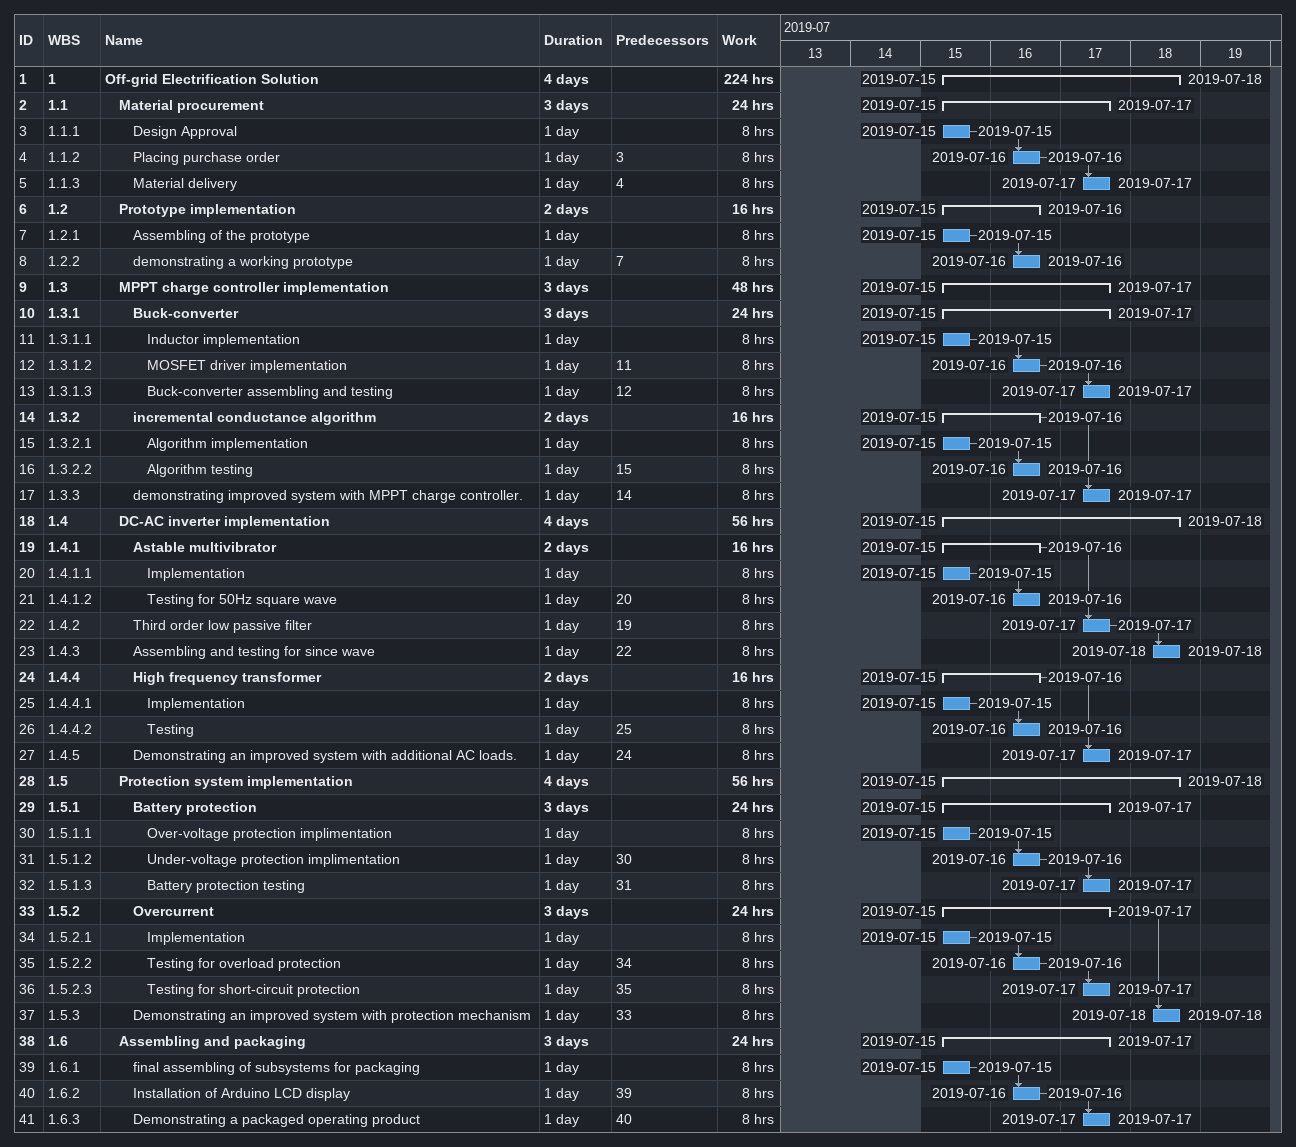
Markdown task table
| ID | WBS | Task | Duration | Start | Finish | Predecessors | Work (h) |
|---|---|---|---|---|---|---|---|
| 1 | 1 | **Off-grid Electrification Solution** | 4d | 2019-07-15 | 2019-07-18 |  | 224 |
| 2 | 1.1 | **Material procurement** | 3d | 2019-07-15 | 2019-07-17 |  | 24 |
| 3 | 1.1.1 | Design Approval | 1d | 2019-07-15 | 2019-07-15 |  | 8 |
| 4 | 1.1.2 | Placing purchase order | 1d | 2019-07-16 | 2019-07-16 | 3 | 8 |
| 5 | 1.1.3 | Material delivery | 1d | 2019-07-17 | 2019-07-17 | 4 | 8 |
| 6 | 1.2 | **Prototype implementation** | 2d | 2019-07-15 | 2019-07-16 |  | 16 |
| 7 | 1.2.1 | Assembling of the prototype | 1d | 2019-07-15 | 2019-07-15 |  | 8 |
| 8 | 1.2.2 | demonstrating a working prototype | 1d | 2019-07-16 | 2019-07-16 | 7 | 8 |
| 9 | 1.3 | **MPPT charge controller implementation** | 3d | 2019-07-15 | 2019-07-17 |  | 48 |
| 10 | 1.3.1 | **Buck-converter** | 3d | 2019-07-15 | 2019-07-17 |  | 24 |
| 11 | 1.3.1.1 | Inductor implementation | 1d | 2019-07-15 | 2019-07-15 |  | 8 |
| 12 | 1.3.1.2 | MOSFET driver implementation | 1d | 2019-07-16 | 2019-07-16 | 11 | 8 |
| 13 | 1.3.1.3 | Buck-converter assembling and testing | 1d | 2019-07-17 | 2019-07-17 | 12 | 8 |
| 14 | 1.3.2 | **incremental conductance algorithm** | 2d | 2019-07-15 | 2019-07-16 |  | 16 |
| 15 | 1.3.2.1 | Algorithm implementation | 1d | 2019-07-15 | 2019-07-15 |  | 8 |
| 16 | 1.3.2.2 | Algorithm testing | 1d | 2019-07-16 | 2019-07-16 | 15 | 8 |
| 17 | 1.3.3 | demonstrating improved system with MPPT charge controller. | 1d | 2019-07-17 | 2019-07-17 | 14 | 8 |
| 18 | 1.4 | **DC-AC inverter implementation** | 4d | 2019-07-15 | 2019-07-18 |  | 56 |
| 19 | 1.4.1 | **Astable multivibrator** | 2d | 2019-07-15 | 2019-07-16 |  | 16 |
| 20 | 1.4.1.1 | Implementation | 1d | 2019-07-15 | 2019-07-15 |  | 8 |
| 21 | 1.4.1.2 | Testing for 50Hz square wave | 1d | 2019-07-16 | 2019-07-16 | 20 | 8 |
| 22 | 1.4.2 | Third order low passive filter | 1d | 2019-07-17 | 2019-07-17 | 19 | 8 |
| 23 | 1.4.3 | Assembling and testing for since wave | 1d | 2019-07-18 | 2019-07-18 | 22 | 8 |
| 24 | 1.4.4 | **High frequency transformer** | 2d | 2019-07-15 | 2019-07-16 |  | 16 |
| 25 | 1.4.4.1 | Implementation | 1d | 2019-07-15 | 2019-07-15 |  | 8 |
| 26 | 1.4.4.2 | Testing | 1d | 2019-07-16 | 2019-07-16 | 25 | 8 |
| 27 | 1.4.5 | Demonstrating an improved system with additional AC loads. | 1d | 2019-07-17 | 2019-07-17 | 24 | 8 |
| 28 | 1.5 | **Protection system implementation** | 4d | 2019-07-15 | 2019-07-18 |  | 56 |
| 29 | 1.5.1 | **Battery protection** | 3d | 2019-07-15 | 2019-07-17 |  | 24 |
| 30 | 1.5.1.1 | Over-voltage protection implimentation | 1d | 2019-07-15 | 2019-07-15 |  | 8 |
| 31 | 1.5.1.2 | Under-voltage protection implimentation | 1d | 2019-07-16 | 2019-07-16 | 30 | 8 |
| 32 | 1.5.1.3 | Battery protection testing | 1d | 2019-07-17 | 2019-07-17 | 31 | 8 |
| 33 | 1.5.2 | **Overcurrent** | 3d | 2019-07-15 | 2019-07-17 |  | 24 |
| 34 | 1.5.2.1 | Implementation | 1d | 2019-07-15 | 2019-07-15 |  | 8 |
| 35 | 1.5.2.2 | Testing for overload protection | 1d | 2019-07-16 | 2019-07-16 | 34 | 8 |
| 36 | 1.5.2.3 | Testing for short-circuit protection | 1d | 2019-07-17 | 2019-07-17 | 35 | 8 |
| 37 | 1.5.3 | Demonstrating an improved system with protection mechanism | 1d | 2019-07-18 | 2019-07-18 | 33 | 8 |
| 38 | 1.6 | **Assembling and packaging** | 3d | 2019-07-15 | 2019-07-17 |  | 24 |
| 39 | 1.6.1 | final assembling of subsystems for packaging | 1d | 2019-07-15 | 2019-07-15 |  | 8 |
| 40 | 1.6.2 | Installation of Arduino LCD display | 1d | 2019-07-16 | 2019-07-16 | 39 | 8 |
| 41 | 1.6.3 | Demonstrating a packaged operating product | 1d | 2019-07-17 | 2019-07-17 | 40 | 8 |
